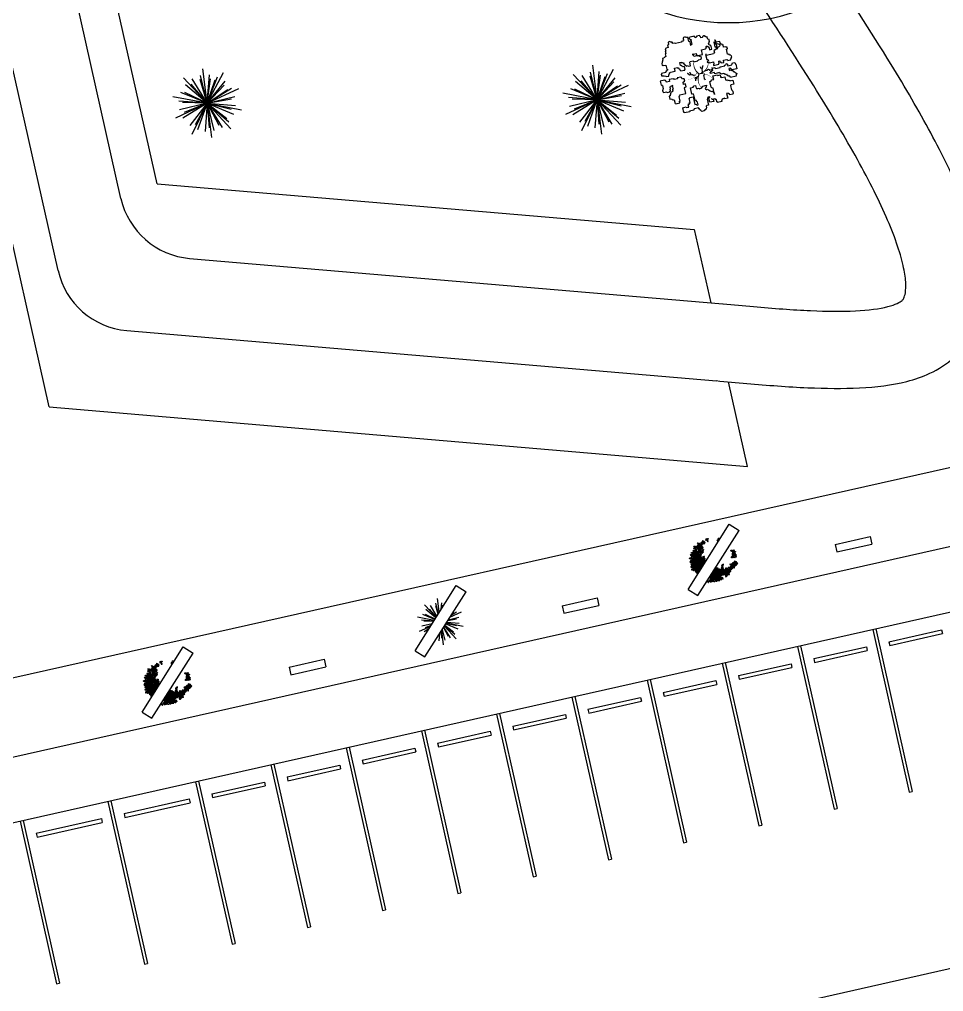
# Model space of a CAD drawing. Header units: inches. Extents: x 40 to 251, y 0 to 175.
# Drawn here: x 166.12 to 202.07, y 36.17 to 73.98 of the extents above; entities that cross this region are included whole.
import ezdxf

# ---------------------------------------------------------------- set-up
doc = ezdxf.new("R2010")
doc.units = ezdxf.units.IN
doc.header["$MEASUREMENT"] = 0
for name, color, linetype in [('ARBOLES', 3, 'Continuous'), ('CUADRICULA', 84, 'Continuous'), ('SENDAS', 6, 'Continuous')]:
    doc.layers.add(name, color=color, linetype=linetype)

msp = doc.modelspace()

# ---------------------------------------------------------------- linework, layer by layer
for p, q in [((171.477, 67.581), (169.408, 76.79)), ((167.276, 58.906), (165.207, 68.115)), ((171.477, 67.581), (192.375, 65.802)), ((192.375, 65.802), (193.015, 62.957)), ((163.608, 47.864), (222.483, 61.092)), ((194.444, 56.593), (193.705, 59.884)), ((167.276, 58.906), (194.444, 56.593)), ((162.463, 44.532), (223.159, 58.169)), ((162.788, 42.042), (219.923, 54.88)), ((199.317, 50.25), (200.738, 43.925)), ((199.434, 50.276), (200.855, 43.951)), ((199.946, 49.776), (201.995, 50.237)), ((199.979, 49.63), (202.028, 50.09)), ((201.995, 50.237), (202.028, 50.09)), ((196.39, 49.592), (197.811, 43.268)), ((196.507, 49.619), (197.928, 43.294)), ((197.019, 49.119), (199.068, 49.579)), ((199.068, 49.579), (199.101, 49.433)), ((199.946, 49.776), (199.979, 49.63)), ((197.052, 48.972), (199.101, 49.433)), ((193.463, 48.935), (194.884, 42.61)), ((193.58, 48.961), (195.001, 42.636)), ((194.092, 48.461), (196.141, 48.921)), ((194.125, 48.315), (196.174, 48.775)), ((196.141, 48.921), (196.174, 48.775)), ((197.019, 49.119), (197.052, 48.972)), ((194.092, 48.461), (194.125, 48.315)), ((190.536, 48.277), (191.957, 41.952)), ((190.653, 48.303), (192.074, 41.978)), ((191.165, 47.803), (193.214, 48.264)), ((191.198, 47.657), (193.247, 48.117)), ((193.214, 48.264), (193.247, 48.117)), ((187.726, 47.646), (189.147, 41.321)), ((191.165, 47.803), (191.198, 47.657)), ((187.609, 47.619), (189.03, 41.295)), ((188.238, 47.146), (190.287, 47.606)), ((188.271, 46.999), (190.32, 47.46)), ((190.287, 47.606), (190.32, 47.46)), ((184.682, 46.962), (186.103, 40.637)), ((184.799, 46.988), (186.22, 40.663)), ((185.311, 46.488), (187.36, 46.948)), ((187.36, 46.948), (187.393, 46.802)), ((188.238, 47.146), (188.271, 46.999)), ((185.344, 46.342), (187.393, 46.802)), ((181.755, 46.304), (183.176, 39.979)), ((181.872, 46.33), (183.293, 40.006)), ((182.384, 45.83), (184.433, 46.291)), ((182.417, 45.684), (184.466, 46.144)), ((184.433, 46.291), (184.466, 46.144)), ((185.311, 46.488), (185.344, 46.342)), ((91.152, 12.087), (242.003, 45.981)), ((182.384, 45.83), (182.417, 45.684)), ((178.828, 45.646), (180.249, 39.322)), ((178.945, 45.673), (180.366, 39.348)), ((179.457, 45.173), (181.506, 45.633)), ((179.49, 45.026), (181.539, 45.487)), ((181.506, 45.633), (181.539, 45.487)), ((176.018, 45.015), (177.439, 38.69)), ((179.457, 45.173), (179.49, 45.026)), ((175.901, 44.989), (177.322, 38.664)), ((176.53, 44.515), (178.579, 44.975)), ((176.563, 44.369), (178.612, 44.829)), ((178.579, 44.975), (178.612, 44.829)), ((172.974, 44.331), (174.395, 38.006)), ((173.091, 44.357), (174.512, 38.033)), ((173.603, 43.857), (175.652, 44.318)), ((175.652, 44.318), (175.685, 44.171)), ((176.53, 44.515), (176.563, 44.369)), ((173.603, 43.857), (173.636, 43.711)), ((173.636, 43.711), (175.685, 44.171)), ((200.738, 43.925), (200.855, 43.951)), ((169.559, 43.564), (170.98, 37.239)), ((169.676, 43.59), (171.097, 37.265)), ((170.188, 43.09), (172.725, 43.66)), ((170.221, 42.944), (172.758, 43.514)), ((172.725, 43.66), (172.758, 43.514)), ((197.811, 43.268), (197.928, 43.294)), ((166.144, 42.796), (167.565, 36.472)), ((166.261, 42.823), (167.682, 36.498)), ((166.773, 42.323), (169.31, 42.893)), ((166.806, 42.177), (169.343, 42.746)), ((169.31, 42.893), (169.343, 42.746)), ((170.188, 43.09), (170.221, 42.944)), ((194.884, 42.61), (195.001, 42.636)), ((166.773, 42.323), (166.806, 42.177)), ((191.957, 41.952), (192.074, 41.978)), ((189.03, 41.295), (189.147, 41.321)), ((186.103, 40.637), (186.22, 40.663)), ((183.176, 39.979), (183.293, 40.006)), ((180.249, 39.322), (180.366, 39.348)), ((177.322, 38.664), (177.439, 38.69)), ((174.395, 38.006), (174.512, 38.033)), ((170.98, 37.239), (171.097, 37.265)), ((167.565, 36.472), (167.682, 36.498))]:
    msp.add_line(p, q)
at = {"layer": 'ARBOLES'}
for p, q in [((192.323, 52.962), (192.323, 52.962)), ((192.453, 52.463), (192.334, 52.994)), ((192.346, 53.024), (192.34, 53.049)), ((192.342, 53.122), (192.342, 53.123)), ((192.504, 52.401), (192.348, 53.094)), ((192.482, 52.419), (192.349, 53.01)), ((192.518, 52.423), (192.356, 53.142)), ((192.531, 52.444), (192.373, 53.148)), ((192.41, 53.067), (192.397, 53.126)), ((192.545, 52.466), (192.41, 53.065)), ((192.559, 52.488), (192.434, 53.043)), ((192.457, 53.019), (192.452, 53.046)), ((192.572, 52.509), (192.464, 52.992)), ((192.586, 52.531), (192.49, 52.957)), ((192.599, 52.552), (192.51, 52.951)), ((192.613, 52.574), (192.527, 52.955)), ((192.554, 52.92), (192.545, 52.959)), ((192.79, 52.854), (192.77, 52.942)), ((192.804, 52.875), (192.787, 52.953)), ((192.818, 52.897), (192.805, 52.952)), ((192.831, 52.918), (192.824, 52.949)), ((192.332, 52.84), (192.326, 52.865)), ((192.331, 52.76), (192.33, 52.763)), ((192.335, 52.905), (192.333, 52.918)), ((192.342, 52.711), (192.333, 52.751)), ((192.363, 52.701), (192.338, 52.813)), ((192.43, 52.483), (192.34, 52.885)), ((192.359, 52.637), (192.355, 52.655)), ((192.363, 52.619), (192.36, 52.63)), ((192.379, 52.629), (192.365, 52.689)), ((192.627, 52.595), (192.554, 52.918)), ((192.64, 52.617), (192.577, 52.901)), ((192.654, 52.638), (192.597, 52.893)), ((192.668, 52.66), (192.614, 52.9)), ((192.681, 52.681), (192.63, 52.908)), ((192.695, 52.703), (192.652, 52.895)), ((192.709, 52.724), (192.674, 52.88)), ((192.722, 52.746), (192.69, 52.888)), ((192.736, 52.768), (192.704, 52.909)), ((192.749, 52.789), (192.722, 52.913)), ((192.763, 52.811), (192.741, 52.91)), ((192.777, 52.832), (192.755, 52.928)), ((193.235, 52.108), (193.134, 52.556)), ((193.252, 52.116), (193.148, 52.577)), ((193.267, 52.131), (193.162, 52.599)), ((193.287, 52.125), (193.175, 52.621)), ((193.305, 52.128), (193.189, 52.642)), ((193.323, 52.127), (193.203, 52.664)), ((193.341, 52.131), (193.216, 52.685)), ((193.358, 52.135), (193.241, 52.659)), ((193.37, 52.165), (193.26, 52.655)), ((193.388, 52.166), (193.279, 52.651)), ((193.406, 52.17), (193.296, 52.659)), ((193.426, 52.163), (193.326, 52.607)), ((193.41, 52.315), (193.341, 52.623)), ((193.428, 52.319), (193.363, 52.606)), ((193.442, 52.339), (193.386, 52.586)), ((193.453, 52.373), (193.405, 52.585)), ((193.468, 52.387), (193.421, 52.596)), ((193.495, 52.351), (193.428, 52.646)), ((193.509, 52.368), (193.44, 52.678)), ((193.523, 52.387), (193.445, 52.734)), ((193.545, 52.372), (193.458, 52.763)), ((193.562, 52.379), (193.472, 52.779)), ((193.503, 52.723), (193.487, 52.795)), ((193.512, 52.768), (193.504, 52.803)), ((193.577, 52.395), (193.535, 52.581)), ((193.594, 52.404), (193.553, 52.582)), ((193.629, 52.329), (193.569, 52.595)), ((193.647, 52.33), (193.584, 52.61)), ((193.661, 52.348), (193.596, 52.641)), ((193.678, 52.357), (193.61, 52.658)), ((193.695, 52.362), (193.636, 52.628)), ((193.712, 52.37), (193.656, 52.621)), ((193.731, 52.369), (193.669, 52.643)), ((193.734, 52.439), (193.685, 52.654)), ((193.708, 52.633), (193.701, 52.667)), ((193.72, 52.663), (193.714, 52.689)), ((193.749, 52.451), (193.716, 52.599)), ((193.764, 52.467), (193.732, 52.612)), ((193.78, 52.48), (193.743, 52.642)), ((193.793, 52.502), (193.757, 52.665)), ((193.803, 52.542), (193.772, 52.679)), ((193.79, 52.68), (193.788, 52.689)), ((193.815, 52.571), (193.796, 52.653)), ((193.832, 52.574), (193.811, 52.668)), ((193.845, 52.6), (193.826, 52.686)), ((193.861, 52.609), (193.844, 52.688)), ((193.868, 52.663), (193.863, 52.683)), ((192.93, 52.232), (192.93, 52.233)), ((192.96, 52.262), (192.957, 52.276)), ((192.982, 52.247), (192.971, 52.297)), ((192.997, 52.097), (192.977, 52.187)), ((193.003, 52.236), (192.984, 52.319)), ((193.02, 52.077), (192.994, 52.192)), ((193.054, 52.093), (192.998, 52.34)), ((193.035, 52.093), (193.004, 52.232)), ((193.071, 52.099), (193.012, 52.362)), ((193.084, 52.12), (193.025, 52.384)), ((193.106, 52.106), (193.039, 52.405)), ((193.123, 52.112), (193.053, 52.427)), ((193.144, 52.102), (193.066, 52.448)), ((193.164, 52.095), (193.08, 52.47)), ((193.166, 52.17), (193.094, 52.491)), ((193.185, 52.165), (193.107, 52.513)), ((193.211, 52.133), (193.121, 52.534)), ((193.438, 52.19), (193.422, 52.262)), ((193.457, 52.19), (193.442, 52.256)), ((193.472, 52.203), (193.455, 52.282)), ((193.493, 52.195), (193.474, 52.279)), ((193.508, 52.211), (193.506, 52.216)), ((193.591, 52.331), (193.586, 52.357)), ((193.601, 52.289), (193.597, 52.305)), ((193.61, 52.33), (193.601, 52.369)), ((193.618, 52.295), (193.611, 52.328)), ((193.635, 52.3), (193.632, 52.315)), ((193.746, 52.382), (193.735, 52.433)), ((193.757, 52.416), (193.757, 52.417)), ((192.947, 52.155), (192.944, 52.168)), ((192.955, 52.119), (192.952, 52.135)), ((192.977, 52.104), (192.963, 52.169)), ((193.181, 52.102), (193.176, 52.124)), ((193.372, 52.156), (193.372, 52.158)), ((171.081, 48.189), (171.081, 48.19)), ((171.09, 48.067), (171.085, 48.092)), ((171.094, 48.133), (171.091, 48.145)), ((171.212, 47.69), (171.093, 48.221)), ((171.122, 47.928), (171.096, 48.04)), ((171.104, 48.252), (171.099, 48.276)), ((171.189, 47.711), (171.099, 48.112)), ((171.101, 48.35), (171.101, 48.35)), ((171.263, 47.629), (171.107, 48.322)), ((171.24, 47.646), (171.107, 48.238)), ((171.276, 47.65), (171.115, 48.37)), ((171.29, 47.672), (171.132, 48.375)), ((171.169, 48.294), (171.155, 48.353)), ((171.304, 47.693), (171.169, 48.293)), ((171.317, 47.715), (171.192, 48.271)), ((171.216, 48.247), (171.21, 48.273)), ((171.331, 47.736), (171.222, 48.22)), ((171.345, 47.758), (171.249, 48.184)), ((171.358, 47.78), (171.269, 48.178)), ((171.372, 47.801), (171.286, 48.182)), ((171.313, 48.147), (171.304, 48.186)), ((171.385, 47.823), (171.313, 48.145)), ((171.399, 47.844), (171.335, 48.128)), ((171.413, 47.866), (171.356, 48.12)), ((171.426, 47.887), (171.372, 48.127)), ((171.44, 47.909), (171.389, 48.135)), ((171.454, 47.93), (171.41, 48.123)), ((171.467, 47.952), (171.432, 48.107)), ((171.481, 47.973), (171.449, 48.115)), ((171.495, 47.995), (171.463, 48.136)), ((171.508, 48.016), (171.48, 48.14)), ((171.522, 48.038), (171.5, 48.137)), ((171.536, 48.06), (171.514, 48.155)), ((171.549, 48.081), (171.529, 48.17)), ((171.563, 48.103), (171.545, 48.18)), ((171.576, 48.124), (171.564, 48.179)), ((171.59, 48.146), (171.583, 48.176)), ((172.262, 47.951), (172.246, 48.022)), ((172.27, 47.996), (172.263, 48.03)), ((171.09, 47.987), (171.089, 47.99)), ((171.101, 47.939), (171.092, 47.978)), ((171.117, 47.865), (171.113, 47.882)), ((171.121, 47.847), (171.119, 47.857)), ((171.138, 47.856), (171.124, 47.917)), ((171.882, 47.339), (171.811, 47.654)), ((171.903, 47.329), (171.825, 47.676)), ((171.923, 47.323), (171.839, 47.697)), ((171.924, 47.397), (171.852, 47.719)), ((171.944, 47.393), (171.866, 47.74)), ((171.97, 47.36), (171.88, 47.762)), ((171.994, 47.335), (171.893, 47.783)), ((172.01, 47.344), (171.907, 47.805)), ((172.026, 47.358), (171.92, 47.826)), ((172.045, 47.353), (171.934, 47.848)), ((172.063, 47.355), (171.948, 47.869)), ((172.082, 47.355), (171.961, 47.891)), ((172.099, 47.359), (171.975, 47.913)), ((172.117, 47.363), (171.999, 47.887)), ((172.129, 47.393), (172.019, 47.883)), ((172.147, 47.393), (172.038, 47.878)), ((172.165, 47.397), (172.055, 47.886)), ((172.185, 47.39), (172.085, 47.834)), ((172.169, 47.542), (172.1, 47.85)), ((172.187, 47.546), (172.122, 47.833)), ((172.201, 47.566), (172.145, 47.814)), ((172.211, 47.601), (172.164, 47.813)), ((172.227, 47.615), (172.18, 47.824)), ((172.253, 47.578), (172.187, 47.874)), ((172.268, 47.596), (172.198, 47.905)), ((172.282, 47.614), (172.204, 47.962)), ((172.304, 47.6), (172.216, 47.99)), ((172.321, 47.607), (172.231, 48.007)), ((172.336, 47.622), (172.294, 47.809)), ((172.352, 47.631), (172.312, 47.81)), ((172.388, 47.556), (172.328, 47.822)), ((172.406, 47.557), (172.343, 47.837)), ((172.42, 47.576), (172.355, 47.868)), ((172.437, 47.584), (172.369, 47.886)), ((172.454, 47.59), (172.394, 47.855)), ((172.471, 47.598), (172.414, 47.848)), ((172.49, 47.596), (172.428, 47.87)), ((172.492, 47.666), (172.444, 47.881)), ((172.467, 47.86), (172.459, 47.895)), ((172.479, 47.89), (172.473, 47.917)), ((172.508, 47.678), (172.475, 47.826)), ((172.523, 47.694), (172.49, 47.839)), ((172.505, 47.61), (172.494, 47.661)), ((172.538, 47.708), (172.502, 47.87)), ((172.552, 47.729), (172.515, 47.892)), ((172.516, 47.643), (172.516, 47.645)), ((172.561, 47.77), (172.531, 47.907)), ((172.549, 47.908), (172.547, 47.916)), ((172.573, 47.798), (172.555, 47.88)), ((172.591, 47.802), (172.57, 47.896)), ((172.604, 47.828), (172.585, 47.913)), ((172.62, 47.837), (172.603, 47.915)), ((172.627, 47.89), (172.622, 47.91)), ((171.689, 47.46), (171.689, 47.46)), ((171.706, 47.383), (171.703, 47.396)), ((171.714, 47.347), (171.711, 47.363)), ((171.719, 47.489), (171.716, 47.503)), ((171.736, 47.331), (171.721, 47.397)), ((171.741, 47.475), (171.73, 47.525)), ((171.756, 47.325), (171.736, 47.415)), ((171.762, 47.464), (171.743, 47.546)), ((171.779, 47.305), (171.753, 47.419)), ((171.812, 47.321), (171.757, 47.568)), ((171.794, 47.32), (171.763, 47.46)), ((171.83, 47.326), (171.77, 47.589)), ((171.843, 47.348), (171.784, 47.611)), ((171.865, 47.333), (171.798, 47.633)), ((171.94, 47.329), (171.935, 47.351)), ((172.131, 47.383), (172.131, 47.385)), ((172.197, 47.417), (172.181, 47.489)), ((172.216, 47.417), (172.201, 47.483)), ((172.231, 47.43), (172.213, 47.51)), ((172.251, 47.423), (172.233, 47.506)), ((172.266, 47.438), (172.265, 47.443)), ((172.35, 47.559), (172.344, 47.584)), ((172.36, 47.516), (172.356, 47.533)), ((172.369, 47.557), (172.36, 47.597)), ((172.377, 47.522), (172.369, 47.555)), ((172.394, 47.527), (172.391, 47.542))]:
    msp.add_line(p, q, dxfattribs=at)
at = {"layer": 'ARBOLES', "extrusion": (0, 0, -1)}
for centre, major_axis, ratio in [((192.699, 53.676), (0.0029, 0.0347), 0.345232), ((192.733, 53.665), (0.0141, 0.0304), 0.321779), ((192.833, 53.755), (0.0139, 0.0332), 0.334247), ((192.89, 53.693), (-0.0199, 0.017), 0.615039), ((192.377, 53.409), (0.0333, 0.0097), 0.46418), ((192.446, 53.313), (-0.0331, -0.0048), 0.400905), ((192.529, 53.524), (0.0331, 0.0107), 0.345232), ((192.538, 53.407), (0.0356, 0.031), 0.366699), ((192.549, 53.314), (-0.0066, 0.038), 0.348243), ((192.572, 53.565), (-0.0022, 0.0334), 0.363979), ((192.587, 53.324), (0.0164, 0.0388), 0.255677), ((192.616, 53.382), (-0.0153, 0.0327), 0.55782), ((192.626, 53.292), (-0.0371, 0.0033), 0.398406), ((192.631, 53.491), (-0.0204, 0.0249), 0.664202), ((192.645, 53.528), (-0.0329, 0.0064), 0.559156), ((192.642, 53.403), (-0.0185, 0.0294), 0.578771), ((192.648, 53.628), (0.0261, 0.0143), 0.451568), ((192.675, 53.41), (-0.0296, 0.0204), 0.334247), ((192.684, 53.444), (-0.0331, 0.0108), 0.578771), ((192.754, 53.609), (-0.028, 0.0162), 0.333155), ((192.762, 53.638), (-0.0344, 0.0056), 0.502617), ((192.236, 52.904), (0.0302, 0.0235), 0.397433), ((192.321, 52.9), (-0.0172, 0.0299), 0.640632), ((192.311, 52.975), (-0.0135, 0.0317), 0.199877), ((192.332, 53.271), (0.0019, 0.0285), 0.234816), ((192.39, 53.184), (-0.0327, 0.0356), 0.332454), ((192.412, 53.214), (-0.0464, 0.0137), 0.445707), ((192.431, 53.278), (-0.0204, 0.0182), 0.543931), ((192.462, 53.119), (-0.0318, 0.0167), 0.521032), ((192.504, 52.984), (-0.0339, 0.0207), 0.440565), ((192.51, 53.129), (0.0318, 0.0141), 0.304616), ((192.533, 53.08), (-0.03, 0.0197), 0.560355), ((192.564, 53.204), (0.0038, 0.0444), 0.479296), ((192.576, 53.105), (-0.0061, 0.0404), 0.393625), ((192.609, 53.255), (-0.035, 0.0127), 0.46955), ((192.606, 53.026), (-0.0232, 0.0336), 0.493113), ((192.612, 52.96), (-0.0236, 0.024), 0.719175), ((192.623, 53.125), (0.0161, 0.0308), 0.462001), ((192.635, 53.062), (-0.029, 0.0139), 0.499524), ((192.653, 53), (0.0042, 0.0432), 0.402471), ((192.667, 52.902), (-0.0144, 0.0384), 0.392057), ((192.68, 53.244), (-0.0108, 0.0343), 0.412893), ((192.697, 52.987), (0.0275, 0.0251), 0.46955), ((192.706, 53.28), (-0.0298, 0.0176), 0.270347), ((192.698, 52.933), (-0.0203, 0.0184), 0.444141), ((192.71, 53.069), (-0.0022, 0.0334), 0.237378), ((192.749, 53.06), (0.02, 0.0268), 0.321779), ((192.771, 53.006), (-0.0233, 0.0205), 0.478087), ((193.868, 53.174), (-0.0075, 0.0529), 0.426602), ((193.882, 53.258), (-0.027, 0.0125), 0.540694), ((193.939, 53.218), (-0.0269, 0.0176), 0.45561), ((193.955, 53.163), (0.0149, 0.0394), 0.41076), ((193.99, 53.093), (-0.0298, 0.0121), 0.417185), ((192.291, 52.589), (0.0276, 0.0247), 0.371578), ((192.292, 52.876), (-0.0167, 0.0358), 0.522819), ((192.343, 52.684), (0.0024, 0.0408), 0.406602), ((193.839, 52.778), (0.0025, 0.0409), 0.46099), ((193.879, 52.777), (0.0135, 0.0453), 0.340506), ((193.905, 52.671), (-0.0274, 0.0287), 0.440565), ((193.921, 52.712), (-0.0312, 0.0079), 0.37876), ((193.946, 52.865), (-0.0017, 0.0384), 0.524588), ((193.975, 52.776), (-0.0194, 0.0346), 0.57407), ((193.984, 52.867), (0.0218, 0.0376), 0.247987), ((194.008, 52.845), (0.022, 0.0219), 0.387023), ((194.009, 52.79), (-0.0211, 0.0228), 0.56346), ((194.032, 52.82), (-0.0348, -0.0003), 0.385847), ((192.909, 52.11), (-0.0228, 0.0325), 0.30261), ((171.33, 48.793), (-0.0022, 0.0334), 0.363979), ((171.404, 48.755), (-0.0329, 0.0064), 0.559156), ((171.407, 48.856), (0.0261, 0.0143), 0.451568), ((171.457, 48.903), (0.0029, 0.0347), 0.345232), ((171.492, 48.893), (0.0141, 0.0304), 0.321779), ((171.513, 48.836), (-0.028, 0.0162), 0.333155), ((171.521, 48.865), (-0.0344, 0.0056), 0.502617), ((171.592, 48.982), (0.0139, 0.0332), 0.334247), ((171.649, 48.92), (-0.0199, 0.017), 0.615039), ((171.091, 48.498), (0.0019, 0.0285), 0.234816), ((171.136, 48.637), (0.0333, 0.0097), 0.46418), ((171.149, 48.411), (-0.0327, 0.0356), 0.332454), ((171.171, 48.441), (-0.0464, 0.0137), 0.445707), ((171.19, 48.505), (-0.0204, 0.0182), 0.543931), ((171.205, 48.541), (-0.0331, -0.0048), 0.400905), ((171.288, 48.752), (0.0331, 0.0107), 0.345232), ((171.297, 48.634), (0.0356, 0.031), 0.366699), ((171.308, 48.541), (-0.0066, 0.038), 0.348243), ((171.323, 48.431), (0.0038, 0.0444), 0.479296), ((171.345, 48.551), (0.0164, 0.0388), 0.255677), ((171.368, 48.483), (-0.035, 0.0127), 0.46955), ((171.385, 48.52), (-0.0371, 0.0033), 0.398406), ((171.374, 48.609), (-0.0153, 0.0327), 0.55782), ((171.389, 48.719), (-0.0204, 0.0249), 0.664202), ((171.401, 48.63), (-0.0185, 0.0294), 0.578771), ((171.434, 48.638), (-0.0296, 0.0204), 0.334247), ((171.443, 48.672), (-0.0331, 0.0108), 0.578771), ((171.439, 48.471), (-0.0108, 0.0343), 0.412893), ((171.465, 48.507), (-0.0298, 0.0176), 0.270347), ((172.627, 48.402), (-0.0075, 0.0529), 0.426602), ((172.64, 48.485), (-0.027, 0.0125), 0.540694), ((172.697, 48.446), (-0.0269, 0.0176), 0.45561), ((172.713, 48.39), (0.0149, 0.0394), 0.41076), ((170.994, 48.132), (0.0302, 0.0235), 0.397433), ((171.051, 48.103), (-0.0167, 0.0358), 0.522819), ((171.08, 48.128), (-0.0172, 0.0299), 0.640632), ((171.07, 48.203), (-0.0135, 0.0317), 0.199877), ((171.221, 48.347), (-0.0318, 0.0167), 0.521032), ((171.263, 48.211), (-0.0339, 0.0207), 0.440565), ((171.269, 48.357), (0.0318, 0.0141), 0.304616), ((171.292, 48.308), (-0.03, 0.0197), 0.560355), ((171.335, 48.332), (-0.0061, 0.0404), 0.393625), ((171.365, 48.253), (-0.0232, 0.0336), 0.493113), ((171.371, 48.188), (-0.0236, 0.024), 0.719175), ((171.382, 48.352), (0.0161, 0.0308), 0.462001), ((171.394, 48.29), (-0.029, 0.0139), 0.499524), ((171.412, 48.228), (0.0042, 0.0432), 0.402471), ((171.426, 48.129), (-0.0144, 0.0384), 0.392057), ((171.456, 48.214), (0.0275, 0.0251), 0.46955), ((171.456, 48.161), (-0.0203, 0.0184), 0.444141), ((171.469, 48.296), (-0.0022, 0.0334), 0.237378), ((171.508, 48.288), (0.02, 0.0268), 0.321779), ((171.53, 48.233), (-0.0233, 0.0205), 0.478087), ((172.598, 48.006), (0.0025, 0.0409), 0.46099), ((172.637, 48.004), (0.0135, 0.0453), 0.340506), ((172.704, 48.092), (-0.0017, 0.0384), 0.524588), ((172.734, 48.003), (-0.0194, 0.0346), 0.57407), ((172.749, 48.32), (-0.0298, 0.0121), 0.417185), ((172.743, 48.095), (0.0218, 0.0376), 0.247987), ((172.767, 48.073), (0.022, 0.0219), 0.387023), ((172.768, 48.017), (-0.0211, 0.0228), 0.56346), ((172.791, 48.048), (-0.0348, -0.0003), 0.385847), ((171.05, 47.817), (0.0276, 0.0247), 0.371578), ((171.102, 47.911), (0.0024, 0.0408), 0.406602), ((172.664, 47.898), (-0.0274, 0.0287), 0.440565), ((172.68, 47.94), (-0.0312, 0.0079), 0.37876), ((171.668, 47.337), (-0.0228, 0.0325), 0.30261)]:
    msp.add_ellipse(centre, major_axis=major_axis, ratio=ratio, dxfattribs=at)
at = {"layer": 'ARBOLES'}
for centre, major_axis, ratio in [((192.884, 53.759), (0.0288, 0.0292), 0.35759), ((193.302, 53.725), (-0.0351, -0.0079), 0.599678), ((193.332, 53.777), (-0.0182, 0.0297), 0.619386), ((192.354, 53.312), (-0.0358, -0.0029), 0.407978), ((192.396, 53.47), (-0.0387, 0.0167), 0.414951), ((192.423, 53.346), (0.0241, 0.0232), 0.237378), ((192.425, 53.405), (0.0053, 0.0303), 0.494677), ((192.487, 53.431), (0.0424, 0.0095), 0.434994), ((192.479, 53.477), (0.0257, 0.0191), 0.474486), ((192.523, 53.591), (-0.0173, 0.0285), 0.413472), ((192.564, 53.484), (0.0187, 0.0322), 0.573894), ((192.577, 53.382), (0.0061, 0.0404), 0.328742), ((192.607, 53.558), (0.0281, 0.0245), 0.398406), ((192.602, 53.466), (-0.0051, 0.0356), 0.560355), ((192.684, 53.593), (0.0045, 0.0345), 0.462001), ((192.706, 53.333), (0.0227, 0.0228), 0.373271), ((192.714, 53.596), (-0.0038, 0.0308), 0.256118), ((193.823, 53.307), (-0.0243, 0.0265), 0.486624), ((193.89, 53.317), (0.0352, 0.0232), 0.507162), ((192.221, 53.02), (-0.0386, -0.0087), 0.522819), ((192.266, 53.14), (-0.0381, 0.0104), 0.665813), ((192.277, 53.231), (-0.0327, -0.0073), 0.43783), ((192.283, 52.977), (-0.0084, 0.0373), 0.720925), ((192.295, 53.07), (0.0018, 0.0395), 0.799869), ((192.311, 53.195), (0.0212, 0.0366), 0.25469), ((192.335, 53.079), (-0.0051, 0.0315), 0.560103), ((192.342, 53.171), (-0.0032, 0.0322), 0.45877), ((192.376, 53.267), (0.0253, 0.0199), 0.543438), ((192.428, 53.098), (-0.0081, 0.0362), 0.576422), ((192.461, 53.169), (0.0249, 0.014), 0.655012), ((192.474, 53.052), (0.0009, 0.0299), 0.543648), ((192.514, 53.192), (-0.0354, 0.0348), 0.401963), ((192.512, 53.021), (0.0324, 0.0086), 0.516956), ((192.516, 53.243), (0.0351, 0.0079), 0.299839), ((192.519, 53.276), (-0.0338, 0.0127), 0.445277), ((192.5, 53.066), (-0.0046, 0.0206), 0.067063), ((192.571, 53.016), (-0.0063, 0.0279), 0.753881), ((192.581, 52.938), (-0.0057, 0.0368), 0.792069), ((192.616, 53.173), (0.0342, 0.0147), 0.611838), ((192.743, 52.956), (0.0004, 0.0397), 0.404964), ((193.84, 53.075), (0.0151, 0.042), 0.332735), ((193.894, 53.075), (0.0054, 0.0344), 0.81231), ((193.915, 53.156), (-0.0096, 0.036), 0.431606), ((193.948, 53.272), (0.0316, 0.0112), 0.400905), ((193.949, 53.079), (0.0032, 0.036), 0.665469), ((193.981, 53.138), (0.0247, 0.0165), 0.629819), ((192.256, 52.842), (-0.0387, 0.0163), 0.260879), ((192.274, 52.759), (-0.03, 0.0277), 0.268184), ((192.268, 52.69), (0.0115, 0.0297), 0.343826), ((192.306, 52.667), (-0.0149, 0.0352), 0.323492), ((192.318, 52.775), (0.0017, 0.0382), 0.434403), ((192.349, 52.577), (0.0075, 0.0453), 0.450257), ((192.385, 52.57), (-0.0076, 0.0336), 0.481755), ((193.796, 52.765), (-0.0204, 0.0325), 0.41875), ((193.818, 52.701), (-0.0417, -0.0058), 0.38142), ((193.906, 52.836), (-0.0328, 0.0226), 0.30137), ((193.906, 52.758), (0.0275, 0.0351), 0.178251), ((171.282, 48.818), (-0.0173, 0.0285), 0.413472), ((171.366, 48.785), (0.0281, 0.0245), 0.398406), ((171.442, 48.821), (0.0045, 0.0345), 0.462001), ((171.473, 48.823), (-0.0038, 0.0308), 0.256118), ((171.643, 48.986), (0.0288, 0.0292), 0.35759), ((172.061, 48.952), (-0.0351, -0.0079), 0.599678), ((172.091, 49.004), (-0.0182, 0.0297), 0.619386), ((171.025, 48.367), (-0.0381, 0.0104), 0.665813), ((171.036, 48.458), (-0.0327, -0.0073), 0.43783), ((171.07, 48.422), (0.0212, 0.0366), 0.25469), ((171.113, 48.539), (-0.0358, -0.0029), 0.407978), ((171.101, 48.399), (-0.0032, 0.0322), 0.45877), ((171.135, 48.495), (0.0253, 0.0199), 0.543438), ((171.155, 48.698), (-0.0387, 0.0167), 0.414951), ((171.182, 48.574), (0.0241, 0.0232), 0.237378), ((171.184, 48.632), (0.0053, 0.0303), 0.494677), ((171.22, 48.397), (0.0249, 0.014), 0.655012), ((171.246, 48.658), (0.0424, 0.0095), 0.434994), ((171.237, 48.704), (0.0257, 0.0191), 0.474486), ((171.273, 48.419), (-0.0354, 0.0348), 0.401963), ((171.274, 48.471), (0.0351, 0.0079), 0.299839), ((171.278, 48.503), (-0.0338, 0.0127), 0.445277), ((171.323, 48.712), (0.0187, 0.0322), 0.573894), ((171.335, 48.61), (0.0061, 0.0404), 0.328742), ((171.375, 48.401), (0.0342, 0.0147), 0.611838), ((171.361, 48.694), (-0.0051, 0.0356), 0.560355), ((171.465, 48.561), (0.0227, 0.0228), 0.373271), ((172.582, 48.534), (-0.0243, 0.0265), 0.486624), ((172.649, 48.544), (0.0352, 0.0232), 0.507162), ((172.673, 48.383), (-0.0096, 0.036), 0.431606), ((172.707, 48.5), (0.0316, 0.0112), 0.400905), ((170.98, 48.247), (-0.0386, -0.0087), 0.522819), ((171.014, 48.069), (-0.0387, 0.0163), 0.260879), ((171.033, 47.986), (-0.03, 0.0277), 0.268184), ((171.041, 48.204), (-0.0084, 0.0373), 0.720925), ((171.054, 48.297), (0.0018, 0.0395), 0.799869), ((171.076, 48.003), (0.0017, 0.0382), 0.434403), ((171.094, 48.307), (-0.0051, 0.0315), 0.560103), ((171.187, 48.325), (-0.0081, 0.0362), 0.576422), ((171.232, 48.28), (0.0009, 0.0299), 0.543648), ((171.271, 48.248), (0.0324, 0.0086), 0.516956), ((171.259, 48.294), (-0.0046, 0.0206), 0.067063), ((171.329, 48.243), (-0.0063, 0.0279), 0.753881), ((171.339, 48.166), (-0.0057, 0.0368), 0.792069), ((171.502, 48.184), (0.0004, 0.0397), 0.404964), ((172.555, 47.993), (-0.0204, 0.0325), 0.41875), ((172.599, 48.302), (0.0151, 0.042), 0.332735), ((172.653, 48.302), (0.0054, 0.0344), 0.81231), ((172.665, 48.063), (-0.0328, 0.0226), 0.30137), ((172.665, 47.985), (0.0275, 0.0351), 0.178251), ((172.708, 48.306), (0.0032, 0.036), 0.665469), ((172.74, 48.366), (0.0247, 0.0165), 0.629819), ((171.026, 47.917), (0.0115, 0.0297), 0.343826), ((171.065, 47.895), (-0.0149, 0.0352), 0.323492), ((171.108, 47.805), (0.0075, 0.0453), 0.450257), ((171.143, 47.797), (-0.0076, 0.0336), 0.481755), ((172.577, 47.929), (-0.0417, -0.0058), 0.38142)]:
    msp.add_ellipse(centre, major_axis=major_axis, ratio=ratio, dxfattribs=at)
for centre, major_axis, ratio, start_param, end_param in [((193.3, 53.677), (0.0266, 0.006), 0.738193, 0.500323, 4.51106), ((192.853, 52.124), (0.0175, 0.0383), 0.507162, 3.174572, 5.724551), ((172.059, 48.905), (0.0266, 0.006), 0.738193, 0.500323, 4.51106), ((171.612, 47.351), (0.0175, 0.0383), 0.507162, 3.174572, 5.724551)]:
    msp.add_ellipse(centre, major_axis=major_axis, ratio=ratio, start_param=start_param, end_param=end_param, dxfattribs=at)
at = {"layer": 'ARBOLES', "extrusion": (0, 0, -1)}
for centre in [(193.382, 53.775), (172.141, 49.003)]:
    msp.add_ellipse(centre, major_axis=(0.0116, 0.0234), ratio=0.615039, start_param=3.748345, end_param=6.00883, dxfattribs=at)
at = {"layer": 'CUADRICULA'}
for p, q in [((173.424, 70.716), (173.256, 72.06)), ((173.422, 70.716), (174.058, 71.912)), ((188.59, 70.849), (187.664, 71.838)), ((188.592, 70.85), (188.332, 71.927)), ((188.592, 70.85), (188.424, 72.194)), ((188.59, 70.849), (189.226, 72.045)), ((188.59, 70.849), (188.997, 71.88)), ((188.592, 70.85), (188.677, 71.954)), ((173.422, 70.716), (172.496, 71.705)), ((173.422, 70.716), (172.841, 71.66)), ((173.424, 70.716), (173.155, 71.643)), ((173.424, 70.716), (173.164, 71.793)), ((173.422, 70.716), (173.828, 71.747)), ((173.422, 70.716), (173.735, 71.629)), ((173.422, 70.716), (174.127, 71.57)), ((173.424, 70.716), (173.509, 71.821)), ((173.424, 70.716), (173.555, 71.672)), ((188.59, 70.849), (187.746, 71.567)), ((188.59, 70.849), (187.967, 71.586)), ((188.59, 70.849), (188.009, 71.793)), ((188.592, 70.85), (188.323, 71.776)), ((188.59, 70.849), (188.903, 71.762)), ((188.59, 70.849), (189.295, 71.704)), ((188.59, 70.849), (189.247, 71.555)), ((188.592, 70.85), (188.723, 71.806)), ((173.422, 70.716), (172.397, 71.138)), ((173.422, 70.716), (172.553, 71.136)), ((173.422, 70.716), (172.578, 71.434)), ((173.422, 70.716), (172.799, 71.453)), ((173.422, 70.716), (174.079, 71.422)), ((173.422, 70.716), (174.365, 71.297)), ((173.422, 70.716), (174.648, 71.291)), ((173.422, 70.716), (174.22, 71.258)), ((188.59, 70.849), (187.26, 71.105)), ((188.59, 70.849), (187.566, 71.272)), ((188.59, 70.849), (187.721, 71.269)), ((188.59, 70.849), (189.533, 71.43)), ((188.59, 70.849), (189.816, 71.425)), ((188.59, 70.849), (189.388, 71.392)), ((188.59, 70.849), (189.667, 71.11)), ((173.422, 70.716), (172.091, 70.972)), ((173.422, 70.716), (172.195, 70.141)), ((173.422, 70.716), (172.317, 70.801)), ((173.422, 70.716), (172.345, 70.456)), ((173.422, 70.716), (172.457, 70.747)), ((173.422, 70.716), (172.478, 70.136)), ((173.422, 70.716), (172.528, 70.352)), ((173.42, 70.722), (172.742, 69.845)), ((173.42, 70.722), (172.822, 69.506)), ((173.42, 70.722), (172.95, 69.879)), ((173.42, 70.722), (173.046, 69.679)), ((173.423, 70.728), (173.338, 69.623)), ((173.422, 70.716), (174.498, 70.977)), ((173.422, 70.716), (174.371, 70.887)), ((173.422, 70.716), (174.348, 69.728)), ((173.422, 70.716), (174.752, 70.461)), ((173.422, 70.716), (173.877, 69.866)), ((173.422, 70.716), (174.184, 70.125)), ((173.422, 70.716), (174.359, 70.486)), ((173.422, 70.716), (174.002, 69.773)), ((173.422, 70.716), (174.265, 69.998)), ((173.422, 70.716), (174.446, 70.294)), ((173.422, 70.716), (174.526, 70.631)), ((173.423, 70.728), (173.684, 69.651)), ((173.423, 70.728), (173.494, 69.766)), ((173.423, 70.728), (173.591, 69.384)), ((188.59, 70.849), (187.364, 70.274)), ((188.59, 70.849), (187.485, 70.934)), ((188.59, 70.849), (187.513, 70.589)), ((188.59, 70.849), (187.625, 70.88)), ((188.59, 70.849), (187.646, 70.269)), ((188.59, 70.849), (187.696, 70.485)), ((188.588, 70.855), (187.91, 69.979)), ((188.588, 70.855), (187.99, 69.639)), ((188.588, 70.855), (188.119, 70.012)), ((188.588, 70.855), (188.214, 69.812)), ((188.591, 70.861), (188.506, 69.757)), ((188.59, 70.849), (189.539, 71.02)), ((188.59, 70.849), (189.694, 70.764)), ((188.59, 70.849), (189.614, 70.427)), ((188.59, 70.849), (189.434, 70.131)), ((188.59, 70.849), (189.17, 69.906)), ((188.59, 70.849), (189.527, 70.619)), ((188.59, 70.849), (189.352, 70.258)), ((188.59, 70.849), (189.046, 69.999)), ((188.59, 70.849), (189.92, 70.594)), ((188.59, 70.849), (189.516, 69.861)), ((188.591, 70.861), (188.76, 69.517)), ((188.591, 70.861), (188.662, 69.899)), ((188.591, 70.861), (188.852, 69.784)), ((192.13, 51.811), (193.735, 54.346)), ((192.51, 51.57), (194.115, 54.105)), ((192.51, 51.57), (194.115, 54.105)), ((193.735, 54.346), (194.115, 54.105)), ((197.849, 53.558), (199.215, 53.865)), ((199.215, 53.865), (199.28, 53.573)), ((197.849, 53.558), (197.914, 53.266)), ((197.914, 53.266), (199.28, 53.573)), ((181.51, 49.425), (183.114, 51.959)), ((183.114, 51.959), (183.494, 51.719)), ((192.13, 51.811), (192.51, 51.57)), ((181.89, 49.184), (183.494, 51.719)), ((181.89, 49.184), (183.494, 51.719)), ((182.444, 50.95), (182.382, 51.451)), ((187.228, 51.172), (188.594, 51.479)), ((188.594, 51.479), (188.66, 51.186)), ((182.333, 50.725), (181.875, 51.213)), ((182.34, 50.736), (182.078, 51.045)), ((182.361, 50.769), (182.106, 51.183)), ((182.409, 50.845), (182.314, 51.172)), ((182.419, 50.862), (182.32, 51.272)), ((182.531, 51.038), (182.551, 51.291)), ((182.568, 51.097), (182.581, 51.191)), ((187.228, 51.172), (187.294, 50.879)), ((187.294, 50.879), (188.66, 51.186)), ((182.253, 50.599), (181.606, 50.724)), ((182.28, 50.641), (181.81, 50.835)), ((182.287, 50.653), (181.914, 50.834)), ((182.318, 50.702), (181.93, 51.033)), ((182.79, 50.606), (183.128, 50.667)), ((182.804, 50.628), (183.213, 50.727)), ((182.868, 50.728), (183.313, 50.937)), ((182.924, 50.818), (183.124, 50.941)), ((182.955, 50.866), (183.027, 50.915)), ((182.11, 50.373), (181.675, 50.169)), ((182.237, 50.573), (181.756, 50.61)), ((182.175, 50.476), (181.775, 50.379)), ((182.229, 50.561), (181.85, 50.573)), ((182.13, 50.405), (181.897, 50.31)), ((182.614, 50.328), (182.798, 49.985)), ((182.623, 50.343), (182.882, 49.923)), ((182.651, 50.386), (183.112, 49.893)), ((182.665, 50.408), (183.057, 50.074)), ((182.67, 50.416), (183.003, 50.158)), ((182.702, 50.467), (183.178, 50.271)), ((182.721, 50.497), (183.12, 50.399)), ((182.728, 50.508), (183.382, 50.383)), ((182.744, 50.534), (183.232, 50.496)), ((182.052, 50.281), (181.864, 50.165)), ((182.457, 50.081), (182.437, 49.815)), ((182.521, 50.181), (182.541, 49.911)), ((182.537, 50.207), (182.606, 49.656)), ((182.566, 50.253), (182.668, 49.834)), ((170.889, 47.038), (172.494, 49.573)), ((172.494, 49.573), (172.874, 49.332)), ((171.269, 46.798), (172.874, 49.332)), ((171.269, 46.798), (172.874, 49.332)), ((181.51, 49.425), (181.89, 49.184)), ((176.607, 48.786), (177.973, 49.093)), ((176.607, 48.786), (176.673, 48.493)), ((176.673, 48.493), (178.039, 48.8)), ((177.973, 49.093), (178.039, 48.8)), ((170.889, 47.038), (171.269, 46.798))]:
    msp.add_line(p, q, dxfattribs=at)
for points in [[(192.743, 73.362), (192.748, 73.339), (192.702, 73.329), (192.707, 73.307), (192.685, 73.301), (192.69, 73.279), (192.622, 73.264), (192.612, 73.309), (192.584, 73.326), (192.579, 73.349), (192.466, 73.324), (192.471, 73.301), (192.448, 73.296), (192.431, 73.268), (192.408, 73.263), (192.398, 73.308), (192.375, 73.303), (192.37, 73.326), (192.166, 73.28), (192.182, 73.212), (192.204, 73.217), (192.214, 73.172), (192.26, 73.182), (192.237, 73.177), (192.278, 72.996), (192.232, 72.986), (192.238, 72.963), (192.207, 73.099), (192.179, 73.117), (192.157, 73.112), (192.121, 73.27), (192.098, 73.265), (192.093, 73.287), (192.025, 73.272), (192.02, 73.295), (191.952, 73.279), (191.935, 73.252), (191.955, 73.161), (191.933, 73.156), (191.938, 73.134), (191.87, 73.118), (191.875, 73.096), (191.648, 73.045), (191.598, 73.057), (191.53, 73.042), (191.52, 73.087), (191.497, 73.082), (191.47, 73.1), (191.447, 73.095), (191.419, 73.112), (191.351, 73.097), (191.372, 73.006), (191.354, 72.979), (191.331, 72.974), (191.352, 72.883), (191.261, 72.863), (191.266, 72.84), (191.244, 72.835), (191.264, 72.745), (191.241, 72.74), (191.262, 72.649), (191.239, 72.644), (191.264, 72.531), (191.242, 72.526), (191.224, 72.498), (191.202, 72.493), (191.184, 72.465), (191.139, 72.455), (191.154, 72.387), (191.131, 72.382), (191.142, 72.337), (191.119, 72.332), (191.129, 72.287), (191.112, 72.259), (191.127, 72.191), (191.172, 72.201), (191.177, 72.179), (191.268, 72.199), (191.303, 72.041), (191.326, 72.046), (191.336, 72.001), (191.291, 71.991), (191.296, 71.968), (191.273, 71.963), (191.278, 71.94), (191.256, 71.935), (191.261, 71.913), (191.102, 71.877), (191.107, 71.854), (191.085, 71.849), (191.1, 71.781), (191.123, 71.786), (191.196, 71.779), (191.269, 71.772), (191.296, 71.754), (191.387, 71.775), (191.377, 71.82), (191.399, 71.825), (191.394, 71.848), (191.412, 71.875), (191.407, 71.898), (191.452, 71.908), (191.447, 71.931), (191.628, 71.971), (191.603, 72.084), (191.716, 72.11), (191.721, 72.087), (191.744, 72.092), (191.771, 72.075), (191.776, 72.052), (191.799, 72.057), (191.809, 72.012), (191.837, 71.994), (191.842, 71.972), (192, 72.007), (191.995, 72.03), (192.018, 72.035), (191.993, 72.148), (191.947, 72.138), (191.92, 72.156), (191.897, 72.151), (191.892, 72.173), (191.869, 72.168), (191.864, 72.191), (191.842, 72.186), (191.816, 72.299), (191.861, 72.309), (191.866, 72.286), (191.912, 72.296), (191.939, 72.279), (191.962, 72.284), (191.972, 72.239), (192, 72.221), (192.005, 72.199), (192.028, 72.204), (192.033, 72.181), (192.055, 72.186), (192.061, 72.164), (192.128, 72.179), (192.134, 72.156), (192.224, 72.176), (192.194, 72.312), (192.211, 72.34), (192.324, 72.365), (192.329, 72.343), (192.352, 72.348), (192.357, 72.325), (192.516, 72.361), (192.511, 72.383), (192.533, 72.388), (192.528, 72.411), (192.641, 72.437), (192.636, 72.459), (192.659, 72.464), (192.644, 72.532), (192.598, 72.522), (192.593, 72.545), (192.548, 72.534), (192.543, 72.557), (192.498, 72.547), (192.493, 72.569), (192.357, 72.539), (192.336, 72.629), (192.291, 72.619), (192.45, 72.655), (192.465, 72.587), (192.487, 72.592), (192.515, 72.574), (192.696, 72.615), (192.656, 72.796), (192.814, 72.832), (192.832, 72.859), (192.827, 72.882), (192.849, 72.887), (192.839, 72.932), (192.884, 72.942), (192.889, 72.92), (192.912, 72.925), (192.917, 72.902), (192.94, 72.907), (192.965, 72.794), (193.056, 72.815), (193.02, 72.973), (192.975, 72.963), (192.97, 72.985), (192.947, 72.98), (192.932, 73.048), (192.955, 73.053), (192.944, 73.099), (192.967, 73.104), (192.947, 73.194), (192.924, 73.189), (192.919, 73.212), (192.891, 73.229), (192.876, 73.297), (192.853, 73.292), (192.826, 73.309), (192.803, 73.304), (192.798, 73.327), (192.775, 73.322), (192.77, 73.344)], [(193.166, 73.172), (193.188, 73.177), (193.265, 72.838), (193.242, 72.833), (193.287, 72.843), (193.282, 72.866), (193.3, 72.893), (193.317, 72.921), (193.34, 72.926), (193.38, 72.959), (193.37, 73.004), (193.32, 73.017), (193.297, 73.011), (193.292, 73.034), (193.201, 73.014), (193.181, 73.104), (193.136, 73.094), (193.176, 72.913), (193.199, 72.918), (193.204, 72.896), (193.227, 72.901), (193.242, 72.833), (193.197, 72.823), (193.202, 72.8), (193.156, 72.79), (193.162, 72.767), (193.139, 72.762), (193.159, 72.672), (193.137, 72.667), (193.119, 72.639), (192.847, 72.578), (192.837, 72.623), (192.815, 72.618), (192.86, 72.414), (192.883, 72.42), (192.911, 72.402), (192.921, 72.357), (192.876, 72.347), (192.886, 72.301), (192.954, 72.317), (192.959, 72.294), (193.117, 72.33), (193.138, 72.239), (193.115, 72.234), (193.125, 72.189), (193.329, 72.235), (193.324, 72.257), (193.346, 72.262), (193.326, 72.353), (193.371, 72.363), (193.381, 72.318), (193.404, 72.323), (193.409, 72.3), (193.432, 72.305), (193.437, 72.283), (193.527, 72.303), (193.507, 72.394), (193.643, 72.424), (193.671, 72.407), (193.676, 72.384), (193.789, 72.409), (193.784, 72.432), (193.807, 72.437), (193.801, 72.46), (193.819, 72.487), (193.814, 72.51), (193.837, 72.515), (193.826, 72.56), (193.799, 72.578), (193.776, 72.573), (193.771, 72.595), (193.748, 72.59), (193.743, 72.613), (193.721, 72.608), (193.693, 72.625), (193.67, 72.62), (193.625, 72.824), (193.67, 72.834), (193.655, 72.902), (193.609, 72.892), (193.604, 72.914), (193.514, 72.894), (193.493, 72.984), (193.471, 72.979), (193.466, 73.002), (193.438, 73.019), (193.415, 73.014), (193.388, 73.032), (193.372, 73.1), (193.345, 73.117), (193.231, 73.092), (193.204, 73.109)], [(193.077, 72.083), (193.168, 72.104), (193.173, 72.081), (193.196, 72.086), (193.201, 72.063), (193.382, 72.104), (193.377, 72.127), (193.558, 72.167), (193.553, 72.19), (193.576, 72.195), (193.593, 72.223), (193.616, 72.228), (193.611, 72.25), (193.656, 72.261), (193.676, 72.17), (193.835, 72.206), (193.83, 72.228), (193.847, 72.256), (193.865, 72.284), (193.955, 72.304), (193.971, 72.236), (193.993, 72.241), (194.034, 72.061), (193.83, 72.015), (193.825, 72.037), (193.797, 72.055), (193.792, 72.077), (193.724, 72.062), (193.74, 71.994), (193.807, 72.01), (193.813, 71.987), (193.858, 71.997), (193.863, 71.975), (193.886, 71.98), (193.891, 71.957), (193.913, 71.962), (193.918, 71.94), (193.946, 71.922), (193.969, 71.927), (193.974, 71.904), (194.001, 71.887), (194.024, 71.892), (194.029, 71.869), (194.007, 71.864), (194.017, 71.819), (193.994, 71.814), (194.004, 71.769), (193.778, 71.718), (193.768, 71.763), (193.745, 71.758), (193.74, 71.781), (193.695, 71.771), (193.69, 71.793), (193.667, 71.788), (193.657, 71.833), (193.612, 71.823), (193.606, 71.846), (193.561, 71.836), (193.556, 71.858), (193.533, 71.853), (193.528, 71.876), (193.415, 71.85), (193.41, 71.873), (193.387, 71.868), (193.382, 71.89), (193.36, 71.885), (193.355, 71.908), (193.174, 71.867), (193.163, 71.912), (193.005, 71.877), (192.995, 71.922), (193.017, 71.927), (193.012, 71.95), (193.058, 71.96), (193.052, 71.983), (193.098, 71.993), (193.072, 72.106)], [(192.415, 71.807), (192.346, 71.792), (192.345, 71.797), (192.34, 71.796), (192.339, 71.801), (192.327, 71.804), (192.321, 71.808), (192.314, 71.812), (192.308, 71.817), (192.296, 71.819), (192.29, 71.824), (192.279, 71.821), (192.278, 71.826), (192.204, 71.81), (192.203, 71.815), (192.192, 71.813), (192.186, 71.817), (192.179, 71.821), (192.173, 71.825), (192.168, 71.824), (192.167, 71.829), (192.16, 71.833), (192.159, 71.838), (192.154, 71.837), (192.15, 71.853), (192.145, 71.852), (192.144, 71.857), (192.138, 71.856), (192.132, 71.86), (192.131, 71.865), (192.126, 71.864), (192.124, 71.869), (192.119, 71.868), (192.118, 71.873), (192.107, 71.871), (192.106, 71.876)], [(192.253, 71.815), (192.249, 71.831), (192.243, 71.835), (192.241, 71.84), (192.235, 71.844), (192.227, 71.881), (192.22, 71.885), (192.219, 71.891), (192.214, 71.889), (192.213, 71.895), (192.206, 71.899), (192.2, 71.903), (192.197, 71.913)], [(192.685, 72.056), (192.68, 72.055), (192.679, 72.06), (192.672, 72.064), (192.667, 72.063), (192.661, 72.067), (192.654, 72.071), (192.648, 72.075), (192.643, 72.074), (192.641, 72.079), (192.636, 72.078), (192.63, 72.082), (192.618, 72.135)], [(192.663, 71.908), (192.679, 71.911), (192.683, 71.918), (192.682, 71.923), (192.687, 71.924), (192.685, 71.934), (192.689, 71.941), (192.694, 71.942), (192.692, 71.953), (192.697, 71.954), (192.681, 72.027), (192.675, 72.026), (192.671, 72.047), (192.675, 72.054), (192.674, 72.059), (192.684, 72.061), (192.683, 72.067), (192.693, 72.069), (192.692, 72.074), (192.698, 72.075), (192.693, 72.096), (192.697, 72.103), (192.696, 72.108), (192.701, 72.109), (192.699, 72.12), (192.704, 72.121), (192.698, 72.147), (192.702, 72.154), (192.706, 72.16), (192.711, 72.161), (192.71, 72.167), (192.715, 72.168), (192.71, 72.167)], [(192.764, 71.853), (192.765, 71.848), (192.76, 71.846), (192.756, 71.84), (192.751, 71.839), (192.753, 71.828), (192.748, 71.827), (192.749, 71.822), (192.745, 71.815), (192.746, 71.81), (192.741, 71.809), (192.743, 71.798), (192.738, 71.797), (192.76, 71.697), (192.755, 71.696), (192.763, 71.659), (192.769, 71.661), (192.77, 71.655), (192.786, 71.659), (192.791, 71.633)], [(192.784, 71.984), (192.879, 72.006), (192.878, 72.011), (192.888, 72.013), (192.893, 72.02), (192.903, 72.022), (192.902, 72.027), (192.907, 72.029), (192.906, 72.034), (192.932, 72.04), (192.933, 72.034), (192.939, 72.036), (192.941, 72.025), (192.946, 72.026), (192.949, 72.016), (192.954, 72.017), (192.956, 72.006), (192.962, 72.008), (192.968, 72.004), (193.052, 72.023), (193.053, 72.017), (193.059, 72.018), (193.062, 72.003), (193.068, 72.004), (193.069, 71.999), (193.074, 72), (193.075, 71.995), (193.08, 71.996), (193.082, 71.99), (193.087, 71.992), (193.089, 71.981)], [(191.958, 71.665), (191.913, 71.655), (191.908, 71.678), (191.885, 71.673), (191.875, 71.718), (191.853, 71.713), (191.847, 71.736), (191.712, 71.705), (191.722, 71.66), (191.609, 71.634), (191.604, 71.657), (191.558, 71.647), (191.553, 71.669), (191.395, 71.634), (191.41, 71.566), (191.297, 71.541), (191.292, 71.563), (191.269, 71.558), (191.259, 71.603), (191.236, 71.598), (191.209, 71.616), (191.05, 71.58), (191.086, 71.422), (191.108, 71.427), (191.113, 71.404), (191.136, 71.409), (191.166, 71.274), (191.144, 71.269), (191.154, 71.223), (191.131, 71.218), (191.147, 71.15), (191.169, 71.156), (191.174, 71.133), (191.31, 71.163), (191.315, 71.141), (191.428, 71.166), (191.423, 71.189), (191.446, 71.194), (191.431, 71.262), (191.453, 71.267), (191.433, 71.357), (191.478, 71.368), (191.473, 71.39), (191.541, 71.405), (191.519, 71.4), (191.549, 71.265), (191.526, 71.26), (191.542, 71.192), (191.519, 71.187), (191.524, 71.164), (191.456, 71.149), (191.466, 71.104), (191.444, 71.098), (191.454, 71.053), (191.431, 71.048), (191.441, 71.003), (191.396, 70.993), (191.421, 70.88), (191.444, 70.885), (191.494, 70.872), (191.517, 70.877), (191.522, 70.855), (191.567, 70.865), (191.573, 70.842), (191.595, 70.847), (191.626, 70.712), (191.648, 70.717), (191.653, 70.694), (191.812, 70.73), (191.797, 70.798), (191.819, 70.803), (191.779, 70.984), (191.801, 70.989), (191.796, 71.011), (191.819, 71.016), (191.814, 71.039), (192.04, 71.09), (191.989, 71.316), (192.012, 71.321), (192.007, 71.344), (192.052, 71.354), (192.027, 71.467), (191.959, 71.452), (191.939, 71.542), (191.984, 71.552), (191.979, 71.575), (192.001, 71.58), (191.981, 71.671), (191.936, 71.66), (191.931, 71.683)], [(191.971, 70.552), (192.061, 70.572), (192.066, 70.549), (192.157, 70.57), (192.137, 70.66), (192.159, 70.665), (192.154, 70.688), (192.2, 70.698), (192.189, 70.743), (192.212, 70.748), (192.176, 70.907), (192.199, 70.912), (192.194, 70.934), (192.33, 70.965), (192.396, 70.671), (192.441, 70.681), (192.446, 70.659), (192.492, 70.669), (192.497, 70.646), (192.519, 70.651), (192.494, 70.764), (192.466, 70.782), (192.456, 70.827), (192.433, 70.822), (192.406, 70.839), (192.36, 71.043), (192.337, 71.038), (192.327, 71.083), (192.282, 71.073), (192.226, 71.322), (192.339, 71.347), (192.334, 71.37), (192.357, 71.375), (192.352, 71.397), (192.419, 71.413), (192.445, 71.3), (192.468, 71.305), (192.473, 71.282), (192.563, 71.302), (192.568, 71.28), (192.659, 71.3), (192.654, 71.323), (192.676, 71.328), (192.671, 71.351), (192.694, 71.356), (192.711, 71.383), (192.847, 71.414), (192.852, 71.391), (192.835, 71.364), (192.84, 71.341), (192.817, 71.336), (192.822, 71.313), (192.8, 71.308), (192.81, 71.263), (192.833, 71.268), (192.838, 71.245), (192.906, 71.261), (192.911, 71.238), (192.933, 71.243), (192.938, 71.22), (192.961, 71.226), (192.966, 71.203), (193.016, 71.191), (193.044, 71.173), (193.089, 71.183), (193.094, 71.161), (193.117, 71.166), (193.127, 71.12), (193.15, 71.125), (193.165, 71.058), (193.109, 71.306), (193.059, 71.319), (193.031, 71.336), (192.98, 71.562), (193.026, 71.573), (193.021, 71.595), (193.043, 71.6), (193.038, 71.623), (193.129, 71.643), (193.098, 71.779), (193.279, 71.82), (193.284, 71.797), (193.375, 71.817), (193.395, 71.727), (193.441, 71.737), (193.446, 71.715), (193.559, 71.74), (193.584, 71.627), (193.607, 71.632), (193.612, 71.609), (193.68, 71.625), (193.685, 71.602), (193.753, 71.617), (193.758, 71.595), (193.871, 71.62), (193.907, 71.462), (193.794, 71.436), (193.799, 71.414), (193.776, 71.409), (193.817, 71.228), (193.839, 71.233), (193.844, 71.21), (193.872, 71.193), (193.892, 71.102), (193.87, 71.097), (193.875, 71.075), (193.762, 71.049), (193.757, 71.072), (193.734, 71.067), (193.729, 71.089), (193.706, 71.084), (193.701, 71.107), (193.633, 71.092), (193.674, 70.911), (193.561, 70.885), (193.556, 70.908), (193.465, 70.887), (193.47, 70.865), (193.447, 70.86), (193.453, 70.837), (193.43, 70.832), (193.44, 70.787), (193.282, 70.751), (193.277, 70.774), (193.254, 70.769), (193.234, 70.859), (193.211, 70.854), (193.206, 70.877), (193.183, 70.872), (193.178, 70.894), (193.065, 70.869), (193.06, 70.891), (193.037, 70.886), (193.06, 70.891), (193.088, 70.874), (193.11, 70.879), (193.131, 70.789), (192.972, 70.753), (192.931, 70.934), (192.977, 70.944), (192.972, 70.967), (192.904, 70.951), (192.909, 70.929), (192.886, 70.924), (192.896, 70.878), (192.874, 70.873), (192.924, 70.647), (192.857, 70.632), (192.839, 70.604), (192.854, 70.536), (192.837, 70.509), (192.842, 70.486), (192.796, 70.476), (192.802, 70.453), (192.756, 70.443), (192.761, 70.421), (192.671, 70.4), (192.643, 70.418), (192.638, 70.44), (192.615, 70.435), (192.61, 70.458), (192.583, 70.475), (192.577, 70.498), (192.555, 70.493), (192.545, 70.538), (192.364, 70.497), (192.369, 70.475), (192.346, 70.47), (192.351, 70.447), (192.193, 70.412), (192.198, 70.389), (191.994, 70.343), (191.989, 70.366), (191.966, 70.361), (191.926, 70.542), (191.971, 70.552)], [(192.517, 71.748), (192.496, 71.743), (192.497, 71.738), (192.481, 71.734), (192.482, 71.729), (192.477, 71.728), (192.478, 71.722), (192.457, 71.718), (192.458, 71.712), (192.4, 71.699), (192.403, 71.689), (192.397, 71.688), (192.399, 71.682)], [(192.452, 71.716), (192.459, 71.685), (192.448, 71.682), (192.444, 71.676), (192.446, 71.671), (192.43, 71.667), (192.431, 71.662), (192.426, 71.661), (192.429, 71.645), (192.424, 71.644), (192.425, 71.639), (192.42, 71.637), (192.421, 71.632), (192.417, 71.626), (192.419, 71.615), (192.415, 71.609), (192.419, 71.593)]]:
    msp.add_lwpolyline(points, dxfattribs=at)
for points in [[(192.554, 71.853, 0.0452, 0.0452, 0), (192.496, 71.91, 0.0452, 0.0181, -0.239139), (192.357, 72.325, 0.0452, 0.0452, -5.387379)], [(192.554, 71.853, 0.0452, 0.0136, 0), (192.554, 71.853, 0.0452, 0.0181, 0.349943), (192.92, 72.309, 0, 0, -13.040706)], [(192.554, 71.853, 0.0271, 0.0271, 0), (192.496, 71.91, 0.0271, 0.00452, 0), (192.387, 71.776, 0.00452, 0.00452, -0.267267), (191.991, 71.625, 0, 0, -17.886062)], [(192.554, 71.853, 0.0452, 0.00904, 0), (192.554, 71.853, 0.0452, 0.0452, 0), (192.534, 71.764, 0.0452, 0.00904, 0.246873), (192.654, 71.323, 0, 0, 75.144739)], [(192.554, 71.853, 0.0271, 0.00452, -0.310972), (193.118, 71.627, 0, 0, -0.105213)]]:
    msp.add_lwpolyline(points, format="xyseb", dxfattribs=at)
at = {"layer": 'CUADRICULA', "extrusion": (0, 0, -1)}
msp.add_circle((-193.697, 82.001), 8.15, dxfattribs=at)
at = {"layer": 'SENDAS'}
for p, q in [((170.067, 67.014), (167.201, 79.769)), ((167.622, 64.212), (165.575, 73.321)), ((172.739, 64.683), (193.487, 62.916)), ((170.294, 61.88), (193.232, 59.927))]:
    msp.add_line(p, q, dxfattribs=at)
for centre in [(172.994, 67.672), (170.549, 64.869)]:
    msp.add_arc(centre, 3, 192.6632, 265.1336, dxfattribs=at)
for points, knots in [([(193.221, 59.928), (193.62, 59.891), (194.02, 59.854), (195.22, 59.75), (196.016, 59.688), (197.482, 59.623), (198.157, 59.614), (199.446, 59.679), (200.059, 59.75), (200.952, 59.979), (201.252, 60.08), (201.875, 60.37), (202.198, 60.577), (202.752, 61.082), (202.985, 61.383), (203.334, 62.028), (203.45, 62.371), (203.588, 63.057), (203.611, 63.401), (203.593, 64.084), (203.552, 64.425), (203.348, 65.518), (203.096, 66.281), (202.442, 67.874), (202.036, 68.703), (201.11, 70.424), (200.59, 71.314), (199.244, 73.514), (198.381, 74.844), (197.502, 76.181)], [0, 0, 0, 0, 0.980017, 0.980017, 2.940051, 2.940051, 4.716003, 4.716003, 6.491956, 6.491956, 7.414651, 7.414651, 8.463585, 8.463585, 9.51252, 9.51252, 10.561454, 10.561454, 11.610388, 11.610388, 12.659323, 12.659323, 14.953808, 14.953808, 17.248294, 17.248294, 19.542779, 19.542779, 22.783018, 22.783018, 22.783018, 22.783018]), ([(193.497, 62.915), (193.893, 62.879), (194.287, 62.843), (195.45, 62.741), (196.202, 62.683), (197.536, 62.623), (198.127, 62.617), (199.152, 62.668), (199.587, 62.727), (200.055, 62.846), (200.179, 62.891), (200.375, 62.98), (200.423, 63.018), (200.488, 63.078), (200.505, 63.1), (200.546, 63.183), (200.569, 63.246), (200.602, 63.453), (200.61, 63.595), (200.586, 63.951), (200.554, 64.165), (200.382, 64.929), (200.157, 65.578), (199.519, 67.031), (199.108, 67.836), (198.151, 69.547), (197.606, 70.455), (196.288, 72.563), (195.492, 73.78), (194.68, 75.013)], [0, 0, 0, 0, 0.974193, 0.974193, 2.922578, 2.922578, 4.70288, 4.70288, 6.483183, 6.483183, 7.384232, 7.384232, 8.49997, 8.49997, 9.615708, 9.615708, 10.731447, 10.731447, 11.847185, 11.847185, 12.962923, 12.962923, 15.366531, 15.366531, 17.770138, 17.770138, 20.173746, 20.173746, 23.172709, 23.172709, 23.172709, 23.172709])]:
    msp.add_open_spline(points, degree=3, knots=knots, dxfattribs=at)

doc.saveas('drawing.dxf')
